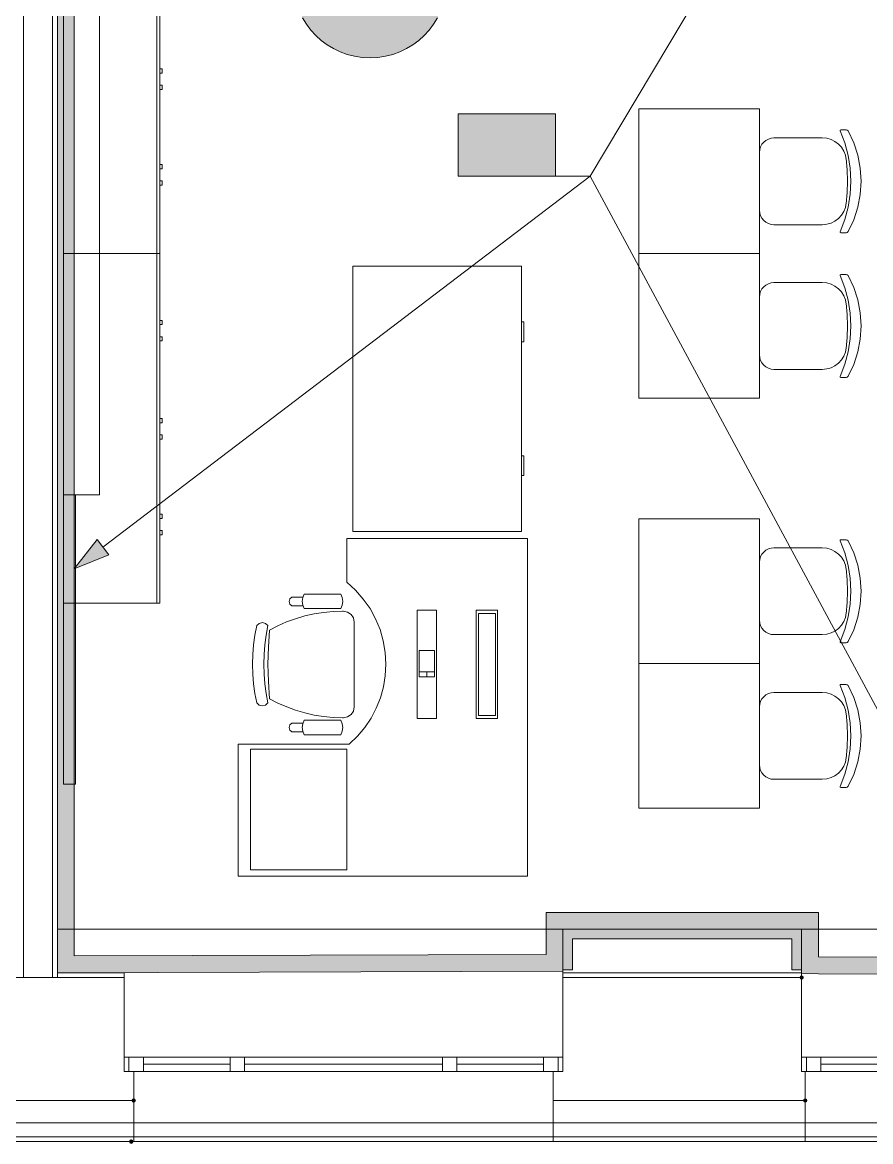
# Model space of a CAD drawing. Header units: millimetres. Extents: x 0 to 1189, y 0 to 841.
# Drawn here: x 633.4 to 668.58, y 305.1 to 351.51 of the extents above; entities that cross this region are included whole.
import ezdxf

# ---------------------------------------------------------------- set-up
doc = ezdxf.new("R2010")
doc.units = ezdxf.units.MM

msp = doc.modelspace()

# ---------------------------------------------------------------- hatches: boundary and pattern name
at = {"true_color": 0xf1d696}
h = msp.add_hatch(color=41, dxfattribs=at)
h.dxf.hatch_style = 2
h.paths.add_polyline_path([(635.552971, 312.806249), (634.85297, 312.804249), (634.85297, 370.398337), (635.552971, 370.398337)])
at = {"true_color": 0xffffff}
h = msp.add_hatch(color=7, dxfattribs=at)
edge = h.paths.add_edge_path()
edge.add_arc((647.81949, 353.21881), 3.176505, 0, 360)
h = msp.add_hatch(color=7, dxfattribs=at)
h.dxf.hatch_style = 2
h.paths.add_polyline_path([(651.475995, 347.720302), (655.517001, 347.720302), (655.517001, 345.132298), (651.475995, 345.132298)])
h = msp.add_hatch(color=7, dxfattribs=at)
h.dxf.hatch_style = 2
h.paths.add_polyline_path([(651.475995, 347.720302), (655.517001, 347.720302), (655.517001, 345.132298), (651.475995, 345.132298)])
h = msp.add_hatch(color=7, dxfattribs=at)
h.dxf.hatch_style = 2
h.paths.add_polyline_path([(651.475995, 347.720302), (655.517001, 347.720302), (655.517001, 345.132298), (651.475995, 345.132298)])
at = {"true_color": 0x0077b0}
h = msp.add_hatch(color=144, dxfattribs=at)
h.paths.add_polyline_path([(652.686597, 346.325286), (652.686597, 347.132265), (652.657107, 347.288948), (652.568085, 347.419999), (652.439446, 347.506402), (652.283107, 347.535754), (652.126631, 347.506402), (651.995373, 347.419999), (651.907936, 347.288948), (651.879617, 347.132265), (651.879617, 346.325286), (651.907936, 346.168947), (651.995373, 346.040307), (652.126631, 345.951286), (652.283107, 345.921796), (652.439446, 345.951286), (652.568085, 346.040307), (652.657107, 346.168947)])
h.paths.add_polyline_path([(652.887239, 346.325286), (652.876086, 346.20463), (652.842659, 346.092604), (652.787013, 345.98957), (652.709196, 345.895889), (652.617428, 345.818589), (652.515375, 345.764079), (652.403711, 345.73179), (652.283107, 345.721154), (652.161375, 345.73179), (652.049667, 345.764079), (651.947469, 345.818589), (651.854262, 345.895889), (651.776532, 345.98957), (651.721074, 346.092604), (651.687838, 346.20463), (651.67677, 346.325286), (651.67677, 347.132265), (651.687838, 347.253997), (651.721074, 347.365704), (651.776532, 347.467903), (651.854262, 347.56111), (651.947469, 347.638926), (652.049667, 347.694573), (652.161375, 347.727999), (652.283107, 347.739153), (652.403763, 347.728042), (652.515789, 347.694918), (652.618823, 347.640089), (652.712504, 347.563866), (652.788408, 347.470229), (652.843073, 347.367082), (652.876137, 347.254428), (652.887239, 347.132265)])
h = msp.add_hatch(color=144, dxfattribs=at)
h.paths.add_polyline_path([(652.686597, 346.325286), (652.686597, 347.132265), (652.657107, 347.288948), (652.568085, 347.419999), (652.439446, 347.506402), (652.283107, 347.535754), (652.126631, 347.506402), (651.995373, 347.419999), (651.907936, 347.288948), (651.879617, 347.132265), (651.879617, 346.325286), (651.907936, 346.168947), (651.995373, 346.040307), (652.126631, 345.951286), (652.283107, 345.921796), (652.439446, 345.951286), (652.568085, 346.040307), (652.657107, 346.168947)])
h.paths.add_polyline_path([(652.887239, 346.325286), (652.876086, 346.20463), (652.842659, 346.092604), (652.787013, 345.98957), (652.709196, 345.895889), (652.617428, 345.818589), (652.515375, 345.764079), (652.403711, 345.73179), (652.283107, 345.721154), (652.161375, 345.73179), (652.049667, 345.764079), (651.947469, 345.818589), (651.854262, 345.895889), (651.776532, 345.98957), (651.721074, 346.092604), (651.687838, 346.20463), (651.67677, 346.325286), (651.67677, 347.132265), (651.687838, 347.253997), (651.721074, 347.365704), (651.776532, 347.467903), (651.854262, 347.56111), (651.947469, 347.638926), (652.049667, 347.694573), (652.161375, 347.727999), (652.283107, 347.739153), (652.403763, 347.728042), (652.515789, 347.694918), (652.618823, 347.640089), (652.712504, 347.563866), (652.788408, 347.470229), (652.843073, 347.367082), (652.876137, 347.254428), (652.887239, 347.132265)])
h = msp.add_hatch(color=144, dxfattribs=at)
h.paths.add_polyline_path([(652.686597, 346.325286), (652.686597, 347.132265), (652.657107, 347.288948), (652.568085, 347.419999), (652.439446, 347.506402), (652.283107, 347.535754), (652.126631, 347.506402), (651.995373, 347.419999), (651.907936, 347.288948), (651.879617, 347.132265), (651.879617, 346.325286), (651.907936, 346.168947), (651.995373, 346.040307), (652.126631, 345.951286), (652.283107, 345.921796), (652.439446, 345.951286), (652.568085, 346.040307), (652.657107, 346.168947)])
h.paths.add_polyline_path([(652.887239, 346.325286), (652.876086, 346.20463), (652.842659, 346.092604), (652.787013, 345.98957), (652.709196, 345.895889), (652.617428, 345.818589), (652.515375, 345.764079), (652.403711, 345.73179), (652.283107, 345.721154), (652.161375, 345.73179), (652.049667, 345.764079), (651.947469, 345.818589), (651.854262, 345.895889), (651.776532, 345.98957), (651.721074, 346.092604), (651.687838, 346.20463), (651.67677, 346.325286), (651.67677, 347.132265), (651.687838, 347.253997), (651.721074, 347.365704), (651.776532, 347.467903), (651.854262, 347.56111), (651.947469, 347.638926), (652.049667, 347.694573), (652.161375, 347.727999), (652.283107, 347.739153), (652.403763, 347.728042), (652.515789, 347.694918), (652.618823, 347.640089), (652.712504, 347.563866), (652.788408, 347.470229), (652.843073, 347.367082), (652.876137, 347.254428), (652.887239, 347.132265)])
h = msp.add_hatch(color=144, dxfattribs=at)
h.dxf.hatch_style = 2
h.paths.add_polyline_path([(655.109716, 347.394643), (654.878206, 347.163133), (654.80765, 347.132265), (654.731514, 347.157552), (654.706227, 347.233688), (654.734339, 347.304244), (655.12956, 347.699465), (655.17035, 347.728817), (655.21114, 347.739153), (655.287277, 347.71359), (655.312564, 347.637178), (655.312564, 345.819821), (655.287277, 345.745063), (655.21114, 345.721154), (655.135003, 345.745063), (655.109716, 345.819821)])
h = msp.add_hatch(color=144, dxfattribs=at)
h.dxf.hatch_style = 2
h.paths.add_polyline_path([(655.109716, 347.394643), (654.878206, 347.163133), (654.80765, 347.132265), (654.731514, 347.157552), (654.706227, 347.233688), (654.734339, 347.304244), (655.12956, 347.699465), (655.17035, 347.728817), (655.21114, 347.739153), (655.287277, 347.71359), (655.312564, 347.637178), (655.312564, 345.819821), (655.287277, 345.745063), (655.21114, 345.721154), (655.135003, 345.745063), (655.109716, 345.819821)])
h = msp.add_hatch(color=144, dxfattribs=at)
h.dxf.hatch_style = 2
h.paths.add_polyline_path([(655.109716, 347.394643), (654.878206, 347.163133), (654.80765, 347.132265), (654.731514, 347.157552), (654.706227, 347.233688), (654.734339, 347.304244), (655.12956, 347.699465), (655.17035, 347.728817), (655.21114, 347.739153), (655.287277, 347.71359), (655.312564, 347.637178), (655.312564, 345.819821), (655.287277, 345.745063), (655.21114, 345.721154), (655.135003, 345.745063), (655.109716, 345.819821)])
h = msp.add_hatch(color=144, dxfattribs=at)
h.dxf.hatch_style = 2
h.paths.add_polyline_path([(654.200137, 346.223311), (653.393158, 346.223311), (653.317021, 346.248873), (653.291734, 346.325286), (653.317021, 346.401422), (653.393158, 346.426709), (654.200137, 346.426709), (654.276274, 346.401422), (654.301561, 346.325286), (654.276274, 346.248873)])
h = msp.add_hatch(color=144, dxfattribs=at)
h.dxf.hatch_style = 2
h.paths.add_polyline_path([(654.200137, 346.223311), (653.393158, 346.223311), (653.317021, 346.248873), (653.291734, 346.325286), (653.317021, 346.401422), (653.393158, 346.426709), (654.200137, 346.426709), (654.276274, 346.401422), (654.301561, 346.325286), (654.276274, 346.248873)])
h = msp.add_hatch(color=144, dxfattribs=at)
h.dxf.hatch_style = 2
h.paths.add_polyline_path([(654.200137, 346.223311), (653.393158, 346.223311), (653.317021, 346.248873), (653.291734, 346.325286), (653.317021, 346.401422), (653.393158, 346.426709), (654.200137, 346.426709), (654.276274, 346.401422), (654.301561, 346.325286), (654.276274, 346.248873)])
at = {"true_color": 0x999999}
h = msp.add_hatch(color=253, dxfattribs=at)
h.dxf.hatch_style = 2
h.paths.add_polyline_path([(635.10297, 331.924278), (635.602971, 331.924278), (635.602971, 319.924259), (635.10297, 319.924259)])
at = {"true_color": 0x0077b0}
h = msp.add_hatch(color=144, dxfattribs=at)
h.dxf.hatch_style = 2
h.paths.add_polyline_path([(635.552971, 328.852273), (636.498972, 330.075275), (636.982973, 329.438274)])
at = {"true_color": 0xf1d696}
h = msp.add_hatch(color=41, dxfattribs=at)
h.dxf.hatch_style = 2
h.paths.add_polyline_path([(655.119001, 314.604251), (655.819002, 314.604251), (655.819002, 313.90425)])
h = msp.add_hatch(color=41, dxfattribs=at)
h.dxf.hatch_style = 2
h.paths.add_polyline_path([(655.119001, 313.90425), (655.119001, 314.604251), (655.819002, 313.90425)])
h = msp.add_hatch(color=41, dxfattribs=at)
h.dxf.hatch_style = 2
h.paths.add_polyline_path([(665.719017, 314.604251), (665.719017, 313.90425), (655.819002, 313.90425), (655.819002, 314.604251)])
h = msp.add_hatch(color=41, dxfattribs=at)
h.dxf.hatch_style = 2
h.paths.add_polyline_path([(665.719017, 313.90425), (666.419018, 314.604251), (666.419018, 313.90425)])
h = msp.add_hatch(color=41, dxfattribs=at)
h.dxf.hatch_style = 2
h.paths.add_polyline_path([(665.719017, 314.604251), (666.419018, 314.604251), (665.719017, 313.90425)])
h = msp.add_hatch(color=41, dxfattribs=at)
h.dxf.hatch_style = 2
h.paths.add_polyline_path([(655.119001, 313.90425), (655.819002, 313.90425), (655.819002, 312.864249), (655.119001, 312.862249)])
h = msp.add_hatch(color=7)
h.dxf.hatch_style = 2
h.paths.add_polyline_path([(656.219003, 312.224248), (655.819002, 312.224248), (655.819002, 313.90425), (656.219003, 313.90425)])
h = msp.add_hatch(color=7)
h.dxf.hatch_style = 2
h.paths.add_polyline_path([(665.719017, 313.90425), (665.719017, 313.50425), (656.219003, 313.50425), (656.219003, 313.90425)])
h = msp.add_hatch(color=41, dxfattribs=at)
h.dxf.hatch_style = 2
h.paths.add_polyline_path([(665.719017, 313.90425), (666.419018, 313.90425), (666.419018, 312.763249), (665.719017, 312.764249)])
h = msp.add_hatch(color=7)
h.dxf.hatch_style = 2
h.paths.add_polyline_path([(665.319016, 312.224248), (665.319016, 313.50425), (665.719017, 313.50425), (665.719017, 312.224248)])
h = msp.add_hatch(color=41, dxfattribs=at)
h.dxf.hatch_style = 2
h.paths.add_polyline_path([(655.119001, 312.862249), (655.119001, 312.162248), (635.552971, 312.106248), (635.552971, 312.806249)])
h = msp.add_hatch(color=41, dxfattribs=at)
h.dxf.hatch_style = 2
h.paths.add_polyline_path([(655.119001, 312.862249), (655.819002, 312.864249), (655.819002, 312.164248)])
h = msp.add_hatch(color=41, dxfattribs=at)
h.dxf.hatch_style = 2
h.paths.add_polyline_path([(655.119001, 312.162248), (655.119001, 312.862249), (655.817002, 312.166248)])
h = msp.add_hatch(color=41, dxfattribs=at)
h.dxf.hatch_style = 2
h.paths.add_polyline_path([(634.85297, 312.104248), (634.85297, 312.804249), (635.552971, 312.806249)])
h = msp.add_hatch(color=41, dxfattribs=at)
h.dxf.hatch_style = 2
h.paths.add_polyline_path([(635.552971, 312.806249), (635.552971, 312.106248), (634.85297, 312.104248)])
h = msp.add_hatch(color=41, dxfattribs=at)
h.dxf.hatch_style = 2
h.paths.add_polyline_path([(665.719017, 312.065247), (665.719017, 312.764249), (666.419018, 312.763249)])
h = msp.add_hatch(color=41, dxfattribs=at)
h.dxf.hatch_style = 2
h.paths.add_polyline_path([(666.419018, 312.763249), (666.419018, 312.063247), (665.719017, 312.064247)])
h = msp.add_hatch(color=41, dxfattribs=at)
h.dxf.hatch_style = 2
h.paths.add_polyline_path([(711.419087, 312.705248), (711.419087, 312.005247), (666.419018, 312.063247), (666.419018, 312.763249)])
h = msp.add_hatch(color=7)
h.dxf.hatch_style = 2
h.paths.add_polyline_path([(665.719017, 311.994247), (665.655454, 311.96781), (665.629017, 311.904247), (665.655454, 311.840685), (665.719017, 311.814247), (665.78258, 311.840685), (665.809017, 311.904247), (665.78258, 311.96781)])
h = msp.add_hatch(color=7)
h.dxf.hatch_style = 2
h.paths.add_polyline_path([(638.018975, 306.89424), (637.955412, 306.867802), (637.928975, 306.804239), (637.955412, 306.740677), (638.018975, 306.714239), (638.082537, 306.740677), (638.108975, 306.804239), (638.082537, 306.867802)])
h = msp.add_hatch(color=7)
h.dxf.hatch_style = 2
h.paths.add_polyline_path([(665.869017, 306.89424), (665.805455, 306.867802), (665.779017, 306.804239), (665.805455, 306.740677), (665.869017, 306.714239), (665.93258, 306.740677), (665.959017, 306.804239), (665.93258, 306.867802)])
h = msp.add_hatch(color=7)
h.dxf.hatch_style = 2
h.paths.add_polyline_path([(637.826974, 305.094237), (637.853412, 305.030674), (637.916975, 305.004237), (637.980537, 305.030674), (638.006975, 305.094237), (638.006975, 305.104237), (637.980537, 305.167799), (637.916975, 305.194237), (637.853412, 305.167799), (637.826974, 305.104237)])

# ---------------------------------------------------------------- linework, layer by layer
at = {"color": 7, "lineweight": 0}
for points in [[(633.452968, 371.398338), (633.452968, 311.904247)], [(634.65297, 311.904247), (634.65297, 371.398338)], [(634.85297, 371.098338), (634.85297, 311.904247)], [(634.85297, 370.398337), (634.85297, 312.804249)], [(635.552971, 312.806249), (635.552971, 370.398337)], [(650.612657, 351.704463), (650.453568, 351.442601), (650.270731, 351.1981), (650.065743, 350.972557), (649.8402, 350.767569), (649.595699, 350.584732), (649.333837, 350.425643), (649.05621, 350.2919), (648.764415, 350.185097), (648.460049, 350.106833), (648.144708, 350.058703), (647.81999, 350.042305), (647.495095, 350.058703), (647.1796, 350.106833), (646.8751, 350.185097), (646.583191, 350.2919), (646.305467, 350.425643), (646.043524, 350.584732), (645.798957, 350.767569), (645.573361, 350.972557), (645.368332, 351.1981), (645.185464, 351.442601), (645.026353, 351.704463)], [(655.119001, 314.604251), (655.819002, 314.604251)], [(655.119001, 314.604251), (655.119001, 312.862249)], [(666.419018, 314.604251), (655.819002, 314.604251)], [(666.419018, 314.604251), (666.419018, 313.90425)], [(655.819002, 313.90425), (634.85297, 313.90425)], [(665.719017, 313.90425), (655.819002, 313.90425)], [(655.819002, 313.90425), (655.819002, 312.224248)], [(655.819002, 312.864249), (655.819002, 313.90425)], [(655.819002, 313.90425), (665.719017, 313.90425)], [(712.109088, 313.90425), (665.719017, 313.90425)], [(665.719017, 312.224248), (665.719017, 313.90425)], [(665.719017, 313.90425), (665.719017, 312.064247)], [(666.419018, 312.763249), (666.419018, 313.90425)], [(656.219003, 313.50425), (665.319016, 313.50425)], [(656.219003, 312.224248), (656.219003, 313.50425)], [(665.319016, 313.50425), (665.319016, 312.224248)], [(655.119001, 312.862249), (635.552971, 312.806249)], [(655.819002, 312.164248), (655.819002, 312.864249)], [(634.85297, 312.104248), (634.85297, 312.804249)], [(711.419087, 312.705248), (666.419018, 312.763249)], [(634.85297, 312.104248), (655.819002, 312.164248)], [(637.618974, 312.104248), (634.85297, 312.104248)], [(637.618974, 312.104248), (637.618974, 311.904247)], [(655.819002, 312.104248), (655.819002, 312.224248)], [(655.819002, 312.224248), (656.219003, 312.224248)], [(665.719017, 312.104248), (655.819002, 312.104248)], [(655.819002, 312.104248), (655.819002, 311.904247)], [(665.319016, 312.224248), (665.719017, 312.224248)], [(665.719017, 312.224248), (665.719017, 311.904247)], [(665.719017, 311.904247), (665.719017, 312.104248)], [(665.719017, 312.064247), (666.419018, 312.063247)], [(666.419018, 312.063247), (712.119088, 312.004247)], [(637.618974, 311.904247), (627.518959, 311.904247)], [(637.618974, 308.604242), (637.618974, 311.904247)], [(655.819002, 311.904247), (655.819002, 308.604242)], [(665.719017, 311.904247), (655.819002, 311.904247)], [(665.719017, 308.604242), (665.719017, 311.904247)], [(638.418975, 308.604242), (637.618974, 308.604242)], [(637.618974, 308.604242), (637.618974, 308.004241)], [(638.418975, 308.604242), (637.618974, 308.604242)], [(637.618974, 308.604242), (637.618974, 308.004241)], [(637.818974, 308.604242), (637.818974, 308.004241)], [(638.418975, 308.004241), (638.418975, 308.604242)], [(638.418975, 308.604242), (642.018981, 308.604242)], [(642.018981, 308.304242), (638.418975, 308.304242)], [(642.018981, 308.004241), (642.018981, 308.604242)], [(642.018981, 308.604242), (642.618982, 308.604242)], [(642.618982, 308.604242), (642.018981, 308.604242)], [(642.618982, 308.604242), (642.618982, 308.004241)], [(642.618982, 308.604242), (650.818994, 308.604242)], [(650.818994, 308.304242), (642.618982, 308.304242)], [(650.818994, 308.004241), (650.818994, 308.604242)], [(650.818994, 308.604242), (651.418995, 308.604242)], [(651.418995, 308.604242), (650.818994, 308.604242)], [(651.418995, 308.604242), (651.418995, 308.004241)], [(651.418995, 308.604242), (655.019001, 308.604242)], [(655.019001, 308.304242), (651.418995, 308.304242)], [(655.019001, 308.004241), (655.019001, 308.604242)], [(655.019001, 308.604242), (655.819002, 308.604242)], [(655.819002, 308.604242), (655.019001, 308.604242)], [(655.619002, 308.604242), (655.619002, 308.004241)], [(655.819002, 308.604242), (655.819002, 308.004241)], [(655.819002, 308.004241), (655.819002, 308.604242)], [(666.519018, 308.604242), (665.719017, 308.604242)], [(665.719017, 308.604242), (665.719017, 308.004241)], [(666.519018, 308.604242), (665.719017, 308.604242)], [(665.719017, 308.604242), (665.719017, 308.004241)], [(665.919017, 308.604242), (665.919017, 308.004241)], [(666.519018, 308.004241), (666.519018, 308.604242)], [(666.519018, 308.604242), (670.119024, 308.604242)], [(670.119024, 308.304242), (666.519018, 308.304242)], [(637.618974, 308.004241), (638.418975, 308.004241)], [(637.618974, 308.004241), (638.418975, 308.004241)], [(638.018975, 306.804239), (638.018975, 308.004241)], [(642.018981, 308.004241), (638.418975, 308.004241)], [(642.618982, 308.004241), (642.018981, 308.004241)], [(642.018981, 308.004241), (642.618982, 308.004241)], [(650.818994, 308.004241), (642.618982, 308.004241)], [(651.418995, 308.004241), (650.818994, 308.004241)], [(650.818994, 308.004241), (651.418995, 308.004241)], [(655.019001, 308.004241), (651.418995, 308.004241)], [(655.819002, 308.004241), (655.019001, 308.004241)], [(655.019001, 308.004241), (655.819002, 308.004241)], [(655.419001, 308.004241), (655.419001, 306.804239)], [(665.719017, 308.004241), (666.519018, 308.004241)], [(665.719017, 308.004241), (666.519018, 308.004241)], [(665.869017, 306.804239), (665.869017, 308.004241)], [(670.119024, 308.004241), (666.519018, 308.004241)], [(638.018975, 306.804239), (627.168958, 306.804239)], [(638.018975, 305.304237), (638.018975, 306.804239)], [(655.419001, 306.804239), (655.419001, 305.104237)], [(665.869017, 306.804239), (655.419001, 306.804239)], [(665.869017, 305.304237), (665.869017, 306.804239)], [(202.529309, 305.871238), (730.632116, 305.871238)], [(638.018975, 305.304237), (627.168958, 305.304237)], [(627.168958, 305.104237), (638.018975, 305.104237)], [(637.916975, 305.104237), (634.580969, 305.104237)], [(638.008975, 305.104237), (655.419001, 305.104237)], [(655.419001, 305.104237), (638.008975, 305.104237)], [(655.419001, 305.304237), (638.018975, 305.304237)], [(638.018975, 305.104237), (638.018975, 305.304237)], [(665.869017, 305.304237), (655.419001, 305.304237)], [(655.419001, 305.104237), (665.869017, 305.104237)], [(665.859017, 305.104237), (683.769045, 305.104237)], [(683.769045, 305.104237), (665.859017, 305.104237)], [(683.769045, 305.304237), (665.869017, 305.304237)], [(665.869017, 305.104237), (665.869017, 305.304237)]]:
    msp.add_lwpolyline(points, dxfattribs=at)
at = {"color": 144, "lineweight": 0, "true_color": 0x0077b0}
for points in [[(671.277026, 369.116335), (656.956004, 345.132298)], [(651.475995, 347.720302), (655.517001, 347.720302)], [(651.475995, 345.132298), (651.475995, 347.720302)], [(651.475995, 347.720302), (655.517001, 347.720302)], [(651.475995, 345.132298), (651.475995, 347.720302)], [(651.475995, 347.720302), (655.517001, 347.720302)], [(651.475995, 345.132298), (651.475995, 347.720302)], [(655.517001, 347.720302), (655.517001, 345.132298)], [(655.517001, 347.720302), (655.517001, 345.132298)], [(655.517001, 347.720302), (655.517001, 345.132298)], [(636.740973, 329.756274), (656.956004, 345.132298)], [(655.517001, 345.132298), (651.475995, 345.132298)], [(655.517001, 345.132298), (651.475995, 345.132298)], [(655.517001, 345.132298), (651.475995, 345.132298)], [(656.956004, 345.132298), (655.517001, 345.132298)], [(656.956004, 345.132298), (655.517001, 345.132298)], [(656.956004, 345.132298), (655.517001, 345.132298)], [(673.696029, 314.067251), (656.956004, 345.132298)], [(635.552971, 328.852273), (636.498972, 330.075275)], [(636.498972, 330.075275), (636.982973, 329.438274)], [(635.552971, 328.852273), (636.982973, 329.438274)]]:
    msp.add_lwpolyline(points, dxfattribs=at)
at = {"color": 253, "lineweight": 0, "true_color": 0x999999}
for points in [[(635.10297, 356.424315), (635.10297, 341.924293)], [(638.981976, 341.924293), (638.981976, 356.424315)], [(639.102976, 341.924293), (639.102976, 356.424315)], [(635.10297, 331.924278), (635.10297, 351.924308)], [(636.602973, 351.924308), (636.602973, 331.924278)], [(639.102976, 349.583305), (639.102976, 349.409305)], [(639.204977, 349.583305), (639.102976, 349.583305)], [(639.204977, 349.409305), (639.204977, 349.583305)], [(639.102976, 349.409305), (639.204977, 349.409305)], [(639.102976, 348.906304), (639.102976, 348.732303)], [(639.204977, 348.906304), (639.102976, 348.906304)], [(639.102976, 348.732303), (639.204977, 348.732303)], [(639.204977, 348.732303), (639.204977, 348.906304)], [(658.973007, 341.924293), (658.973007, 347.924302)], [(658.973007, 347.924302), (663.973014, 347.924302)], [(663.973014, 347.924302), (663.973014, 341.924293)], [(663.973014, 346.124299), (663.985178, 346.245401), (664.020077, 346.358112), (664.075319, 346.460042), (664.148515, 346.5488), (664.237273, 346.621996), (664.339202, 346.677238), (664.451914, 346.712136), (664.573015, 346.7243)], [(663.973014, 346.124299), (663.985178, 346.245401), (664.020077, 346.358112), (664.075319, 346.460042), (664.148515, 346.5488), (664.237273, 346.621996), (664.339202, 346.677238), (664.451914, 346.712136), (664.573015, 346.7243)], [(664.573015, 346.7243), (666.576018, 346.7243)], [(664.573015, 346.7243), (666.576018, 346.7243)], [(666.576018, 346.7243), (666.763927, 346.706587), (666.940597, 346.655535), (667.102572, 346.574271), (667.246394, 346.465925), (667.368607, 346.333626), (667.465754, 346.180503), (667.534377, 346.009684), (667.57102, 345.824299)], [(666.576018, 346.7243), (666.763927, 346.706587), (666.940597, 346.655535), (667.102572, 346.574271), (667.246394, 346.465925), (667.368607, 346.333626), (667.465754, 346.180503), (667.534377, 346.009684), (667.57102, 345.824299)], [(667.31902, 347.016301), (667.31602, 347.029301), (667.324645, 347.050676), (667.34602, 347.059301)], [(667.31902, 347.016301), (667.31602, 347.029301), (667.324645, 347.050676), (667.34602, 347.059301)], [(667.31902, 347.016301), (667.509535, 346.512659), (667.646895, 345.993174), (667.730067, 345.462252), (667.75802, 344.924298), (667.730067, 344.386484), (667.646895, 343.855796), (667.509535, 343.336358), (667.31902, 342.832294)], [(667.31902, 347.016301), (667.509535, 346.512659), (667.646895, 345.993174), (667.730067, 345.462252), (667.75802, 344.924298), (667.730067, 344.386484), (667.646895, 343.855796), (667.509535, 343.336358), (667.31902, 342.832294)], [(667.56302, 347.059301), (667.34602, 347.059301)], [(667.56302, 347.059301), (667.34602, 347.059301)], [(667.56302, 347.059301), (667.61102, 347.046676), (667.64702, 347.012301)], [(667.56302, 347.059301), (667.61102, 347.046676), (667.64702, 347.012301)], [(667.64702, 347.012301), (667.881317, 346.519269), (668.050646, 346.002799), (668.153411, 345.46908), (668.188021, 344.924298), (668.153411, 344.379937), (668.050646, 343.846171), (667.881317, 343.329467), (667.64702, 342.836294)], [(667.64702, 347.012301), (667.881317, 346.519269), (668.050646, 346.002799), (668.153411, 345.46908), (668.188021, 344.924298), (668.153411, 344.379937), (668.050646, 343.846171), (667.881317, 343.329467), (667.64702, 342.836294)], [(663.973014, 343.723296), (663.973014, 346.124299)], [(663.973014, 343.723296), (663.973014, 346.124299)], [(667.56602, 345.865299), (667.607395, 345.395923), (667.62102, 344.924298), (667.607395, 344.453047), (667.56602, 343.983296)], [(667.56602, 345.865299), (667.607395, 345.395923), (667.62102, 344.924298), (667.607395, 344.453047), (667.56602, 343.983296)], [(639.102976, 345.614299), (639.102976, 345.440298)], [(639.204977, 345.614299), (639.102976, 345.614299)], [(639.102976, 345.440298), (639.204977, 345.440298)], [(639.204977, 345.440298), (639.204977, 345.614299)], [(639.102976, 344.937298), (639.102976, 344.763297)], [(639.204977, 344.937298), (639.102976, 344.937298)], [(639.204977, 344.763297), (639.204977, 344.937298)], [(639.102976, 344.763297), (639.204977, 344.763297)], [(667.57102, 344.024296), (667.534377, 343.838911), (667.465754, 343.668093), (667.368607, 343.514969), (667.246394, 343.38267), (667.102572, 343.274324), (666.940597, 343.193061), (666.763927, 343.142008), (666.576018, 343.124295)], [(667.57102, 344.024296), (667.534377, 343.838911), (667.465754, 343.668093), (667.368607, 343.514969), (667.246394, 343.38267), (667.102572, 343.274324), (666.940597, 343.193061), (666.763927, 343.142008), (666.576018, 343.124295)], [(664.573015, 343.124295), (664.451914, 343.1365), (664.339202, 343.171498), (664.237273, 343.226863), (664.148515, 343.30017), (664.075319, 343.388993), (664.020077, 343.490905), (663.985178, 343.603481), (663.973014, 343.724296)], [(664.573015, 343.124295), (664.451914, 343.1365), (664.339202, 343.171498), (664.237273, 343.226863), (664.148515, 343.30017), (664.075319, 343.388993), (664.020077, 343.490905), (663.985178, 343.603481), (663.973014, 343.724296)], [(664.573015, 343.124295), (666.576018, 343.124295)], [(664.573015, 343.124295), (666.576018, 343.124295)], [(667.34602, 342.789294), (667.324645, 342.798294), (667.31602, 342.819294), (667.31902, 342.832294)], [(667.34602, 342.789294), (667.324645, 342.798294), (667.31602, 342.819294), (667.31902, 342.832294)], [(667.56302, 342.789294), (667.34602, 342.789294)], [(667.56302, 342.789294), (667.34602, 342.789294)], [(667.64702, 342.836294), (667.61102, 342.801919), (667.56302, 342.789294)], [(667.64702, 342.836294), (667.61102, 342.801919), (667.56302, 342.789294)], [(639.102976, 341.924293), (635.10297, 341.924293)], [(635.10297, 341.924293), (635.10297, 327.424271)], [(635.10297, 341.924293), (639.102976, 341.924293)], [(638.981976, 327.424271), (638.981976, 341.924293)], [(639.102976, 327.424271), (639.102976, 341.924293)], [(658.973007, 335.924284), (658.973007, 341.924293)], [(658.973007, 341.924293), (663.973014, 341.924293)], [(663.973014, 341.924293), (658.973007, 341.924293)], [(663.973014, 341.924293), (663.973014, 335.924284)], [(654.102999, 341.404292), (647.102989, 341.404292)], [(647.102989, 341.404292), (647.102989, 330.404275)], [(654.102999, 330.404275), (654.102999, 341.404292)], [(663.973014, 340.12429), (663.985178, 340.245392), (664.020077, 340.358103), (664.075319, 340.460033), (664.148515, 340.548791), (664.237273, 340.621986), (664.339202, 340.677229), (664.451914, 340.712127), (664.573015, 340.724291)], [(663.973014, 340.12429), (663.985178, 340.245392), (664.020077, 340.358103), (664.075319, 340.460033), (664.148515, 340.548791), (664.237273, 340.621986), (664.339202, 340.677229), (664.451914, 340.712127), (664.573015, 340.724291)], [(664.573015, 340.724291), (666.576018, 340.724291)], [(664.573015, 340.724291), (666.576018, 340.724291)], [(666.576018, 340.724291), (666.763927, 340.706578), (666.940597, 340.655526), (667.102572, 340.574262), (667.246394, 340.465916), (667.368607, 340.333617), (667.465754, 340.180494), (667.534377, 340.009675), (667.57102, 339.82429)], [(666.576018, 340.724291), (666.763927, 340.706578), (666.940597, 340.655526), (667.102572, 340.574262), (667.246394, 340.465916), (667.368607, 340.333617), (667.465754, 340.180494), (667.534377, 340.009675), (667.57102, 339.82429)], [(667.31902, 341.016292), (667.31602, 341.029292), (667.324645, 341.050667), (667.34602, 341.059292)], [(667.31902, 341.016292), (667.31602, 341.029292), (667.324645, 341.050667), (667.34602, 341.059292)], [(667.31902, 341.016292), (667.509535, 340.51265), (667.646895, 339.993165), (667.730067, 339.462242), (667.75802, 338.924288), (667.730067, 338.386475), (667.646895, 337.855787), (667.509535, 337.336349), (667.31902, 336.832285)], [(667.31902, 341.016292), (667.509535, 340.51265), (667.646895, 339.993165), (667.730067, 339.462242), (667.75802, 338.924288), (667.730067, 338.386475), (667.646895, 337.855787), (667.509535, 337.336349), (667.31902, 336.832285)], [(667.56302, 341.059292), (667.34602, 341.059292)], [(667.56302, 341.059292), (667.34602, 341.059292)], [(667.56302, 341.059292), (667.61102, 341.046667), (667.64702, 341.012292)], [(667.56302, 341.059292), (667.61102, 341.046667), (667.64702, 341.012292)], [(667.64702, 341.012292), (667.881317, 340.51926), (668.050646, 340.00279), (668.153411, 339.469071), (668.188021, 338.924288), (668.153411, 338.379928), (668.050646, 337.846162), (667.881317, 337.329458), (667.64702, 336.836285)], [(667.64702, 341.012292), (667.881317, 340.51926), (668.050646, 340.00279), (668.153411, 339.469071), (668.188021, 338.924288), (668.153411, 338.379928), (668.050646, 337.846162), (667.881317, 337.329458), (667.64702, 336.836285)], [(663.973014, 337.723287), (663.973014, 340.12429)], [(663.973014, 337.723287), (663.973014, 340.12429)], [(667.56602, 339.86529), (667.607395, 339.395914), (667.62102, 338.924288), (667.607395, 338.453038), (667.56602, 337.983287)], [(667.56602, 339.86529), (667.607395, 339.395914), (667.62102, 338.924288), (667.607395, 338.453038), (667.56602, 337.983287)], [(639.102976, 339.153289), (639.102976, 338.979289)], [(639.204977, 339.153289), (639.102976, 339.153289)], [(639.102976, 338.979289), (639.204977, 338.979289)], [(639.204977, 338.979289), (639.204977, 339.153289)], [(654.191999, 339.089289), (654.102999, 339.089289)], [(654.191999, 338.271287), (654.191999, 339.089289)], [(639.102976, 338.476288), (639.102976, 338.302288)], [(639.204977, 338.476288), (639.102976, 338.476288)], [(639.204977, 338.302288), (639.204977, 338.476288)], [(639.102976, 338.302288), (639.204977, 338.302288)], [(654.102999, 338.271287), (654.191999, 338.271287)], [(667.57102, 338.024287), (667.534377, 337.838902), (667.465754, 337.668083), (667.368607, 337.51496), (667.246394, 337.382661), (667.102572, 337.274315), (666.940597, 337.193051), (666.763927, 337.141999), (666.576018, 337.124286)], [(667.57102, 338.024287), (667.534377, 337.838902), (667.465754, 337.668083), (667.368607, 337.51496), (667.246394, 337.382661), (667.102572, 337.274315), (666.940597, 337.193051), (666.763927, 337.141999), (666.576018, 337.124286)], [(664.573015, 337.124286), (664.451914, 337.136491), (664.339202, 337.171489), (664.237273, 337.226854), (664.148515, 337.300161), (664.075319, 337.388983), (664.020077, 337.490896), (663.985178, 337.603472), (663.973014, 337.724287)], [(664.573015, 337.124286), (664.451914, 337.136491), (664.339202, 337.171489), (664.237273, 337.226854), (664.148515, 337.300161), (664.075319, 337.388983), (664.020077, 337.490896), (663.985178, 337.603472), (663.973014, 337.724287)], [(664.573015, 337.124286), (666.576018, 337.124286)], [(664.573015, 337.124286), (666.576018, 337.124286)], [(667.34602, 336.789285), (667.324645, 336.798285), (667.31602, 336.819285), (667.31902, 336.832285)], [(667.34602, 336.789285), (667.324645, 336.798285), (667.31602, 336.819285), (667.31902, 336.832285)], [(667.56302, 336.789285), (667.34602, 336.789285)], [(667.56302, 336.789285), (667.34602, 336.789285)], [(667.64702, 336.836285), (667.61102, 336.80191), (667.56302, 336.789285)], [(667.64702, 336.836285), (667.61102, 336.80191), (667.56302, 336.789285)], [(663.973014, 335.924284), (658.973007, 335.924284)], [(639.102976, 335.083283), (639.102976, 334.909282)], [(639.204977, 335.083283), (639.102976, 335.083283)], [(639.102976, 334.909282), (639.204977, 334.909282)], [(639.204977, 334.909282), (639.204977, 335.083283)], [(639.102976, 334.406282), (639.102976, 334.232281)], [(639.204977, 334.406282), (639.102976, 334.406282)], [(639.102976, 334.232281), (639.204977, 334.232281)], [(639.204977, 334.232281), (639.204977, 334.406282)], [(654.102999, 333.53628), (654.191999, 333.53628)], [(654.191999, 333.53628), (654.191999, 332.718279)], [(654.191999, 332.718279), (654.102999, 332.718279)], [(636.602973, 331.924278), (635.10297, 331.924278)], [(635.10297, 331.924278), (635.602971, 331.924278)], [(635.10297, 319.924259), (635.10297, 331.924278)], [(635.602971, 331.924278), (635.602971, 319.924259)], [(639.102976, 331.114277), (639.102976, 330.940276)], [(639.204977, 331.114277), (639.102976, 331.114277)], [(639.102976, 330.940276), (639.204977, 330.940276)], [(639.204977, 330.940276), (639.204977, 331.114277)], [(658.973007, 324.924267), (658.973007, 330.924276)], [(658.973007, 330.924276), (663.973014, 330.924276)], [(663.973014, 330.924276), (663.973014, 324.924267)], [(639.102976, 330.437276), (639.102976, 330.263275)], [(639.204977, 330.437276), (639.102976, 330.437276)], [(639.102976, 330.263275), (639.204977, 330.263275)], [(639.204977, 330.263275), (639.204977, 330.437276)], [(654.353, 330.104275), (646.852988, 330.104275)], [(654.353, 330.104275), (646.852988, 330.104275)], [(646.852988, 330.104275), (646.852988, 328.295272)], [(647.102989, 330.404275), (654.102999, 330.404275)], [(654.353, 330.104275), (654.353, 316.104254)], [(654.353, 316.104254), (654.353, 330.104275)], [(667.31902, 330.016275), (667.31602, 330.029275), (667.324645, 330.05065), (667.34602, 330.059275)], [(667.31902, 330.016275), (667.31602, 330.029275), (667.324645, 330.05065), (667.34602, 330.059275)], [(667.31902, 330.016275), (667.509535, 329.512633), (667.646895, 328.993148), (667.730067, 328.462226), (667.75802, 327.924272), (667.730067, 327.386458), (667.646895, 326.85577), (667.509535, 326.336332), (667.31902, 325.832268)], [(667.31902, 330.016275), (667.509535, 329.512633), (667.646895, 328.993148), (667.730067, 328.462226), (667.75802, 327.924272), (667.730067, 327.386458), (667.646895, 326.85577), (667.509535, 326.336332), (667.31902, 325.832268)], [(667.56302, 330.059275), (667.34602, 330.059275)], [(667.56302, 330.059275), (667.34602, 330.059275)], [(667.56302, 330.059275), (667.61102, 330.04665), (667.64702, 330.012275)], [(667.56302, 330.059275), (667.61102, 330.04665), (667.64702, 330.012275)], [(667.64702, 330.012275), (667.881317, 329.519243), (668.050646, 329.002773), (668.153411, 328.469054), (668.188021, 327.924272), (668.153411, 327.379911), (668.050646, 326.846145), (667.881317, 326.329441), (667.64702, 325.836268)], [(667.64702, 330.012275), (667.881317, 329.519243), (668.050646, 329.002773), (668.153411, 328.469054), (668.188021, 327.924272), (668.153411, 327.379911), (668.050646, 326.846145), (667.881317, 326.329441), (667.64702, 325.836268)], [(663.973014, 329.124274), (663.985178, 329.245375), (664.020077, 329.358086), (664.075319, 329.460016), (664.148515, 329.548774), (664.237273, 329.62197), (664.339202, 329.677212), (664.451914, 329.71211), (664.573015, 329.724274)], [(663.973014, 329.124274), (663.985178, 329.245375), (664.020077, 329.358086), (664.075319, 329.460016), (664.148515, 329.548774), (664.237273, 329.62197), (664.339202, 329.677212), (664.451914, 329.71211), (664.573015, 329.724274)], [(664.573015, 329.724274), (666.576018, 329.724274)], [(664.573015, 329.724274), (666.576018, 329.724274)], [(666.576018, 329.724274), (666.763927, 329.706562), (666.940597, 329.655509), (667.102572, 329.574245), (667.246394, 329.465899), (667.368607, 329.3336), (667.465754, 329.180477), (667.534377, 329.009658), (667.57102, 328.824273)], [(666.576018, 329.724274), (666.763927, 329.706562), (666.940597, 329.655509), (667.102572, 329.574245), (667.246394, 329.465899), (667.368607, 329.3336), (667.465754, 329.180477), (667.534377, 329.009658), (667.57102, 328.824273)], [(663.973014, 326.72327), (663.973014, 329.124274)], [(663.973014, 326.72327), (663.973014, 329.124274)], [(667.56602, 328.865273), (667.607395, 328.395897), (667.62102, 327.924272), (667.607395, 327.453021), (667.56602, 326.98327)], [(667.56602, 328.865273), (667.607395, 328.395897), (667.62102, 327.924272), (667.607395, 327.453021), (667.56602, 326.98327)], [(646.852988, 328.295272), (647.218004, 327.964973), (647.540739, 327.599318), (647.819224, 327.202421), (648.05149, 326.778395), (648.235568, 326.331353), (648.369491, 325.865409), (648.451288, 325.384676), (648.478991, 324.893267), (648.453305, 324.41988), (648.377381, 323.956172), (648.252918, 323.505824), (648.081615, 323.072514), (647.865171, 322.659924), (647.605286, 322.271732), (647.303659, 321.911618), (646.961988, 321.583262)], [(645.093986, 327.201271), (645.03136, 327.345771), (645.009985, 327.502271), (645.03136, 327.658396), (645.093986, 327.803272)], [(645.093986, 327.803272), (646.605988, 327.803272)], [(646.605988, 327.803272), (646.668113, 327.658396), (646.688988, 327.502271), (646.668113, 327.345771), (646.605988, 327.201271)], [(635.10297, 327.424271), (639.102976, 327.424271)], [(644.580985, 327.315271), (644.494985, 327.390021), (644.462985, 327.499271), (644.49486, 327.608521), (644.579985, 327.683271)], [(644.579985, 327.683271), (645.035985, 327.682271)], [(644.580985, 327.315271), (645.037985, 327.315271)], [(643.645983, 326.309269), (643.999648, 326.491564), (644.363109, 326.650504), (644.735196, 326.785795), (645.114736, 326.897145), (645.500556, 326.98426), (645.891487, 327.046848), (646.286355, 327.084616), (646.683988, 327.09727), (646.696988, 327.09727)], [(645.093986, 327.201271), (646.605988, 327.201271)], [(646.696988, 327.09727), (646.713988, 327.09827), (646.890973, 327.062489), (647.035614, 326.96502), (647.133192, 326.820676), (647.168989, 326.64427)], [(650.575994, 327.13227), (649.780993, 327.13227)], [(649.780993, 327.13227), (649.780993, 322.642264)], [(650.575994, 322.642264), (650.575994, 327.13227)], [(652.215996, 327.13227), (652.215996, 322.642264)], [(653.102998, 327.13227), (652.215996, 327.13227)], [(652.321997, 326.99527), (652.321997, 322.771264)], [(653.020998, 326.99527), (652.321997, 326.99527)], [(653.020998, 322.771264), (653.020998, 326.99527)], [(653.102998, 322.642264), (653.102998, 327.13227)], [(667.57102, 327.02427), (667.534377, 326.838885), (667.465754, 326.668067), (667.368607, 326.514943), (667.246394, 326.382644), (667.102572, 326.274298), (666.940597, 326.193035), (666.763927, 326.141982), (666.576018, 326.124269)], [(667.57102, 327.02427), (667.534377, 326.838885), (667.465754, 326.668067), (667.368607, 326.514943), (667.246394, 326.382644), (667.102572, 326.274298), (666.940597, 326.193035), (666.763927, 326.141982), (666.576018, 326.124269)], [(643.124983, 323.289265), (643.048701, 323.686437), (642.993982, 324.086891), (642.961014, 324.489782), (642.949982, 324.894267), (642.961014, 325.298752), (642.993982, 325.701643), (643.048701, 326.102097), (643.124983, 326.49927)], [(643.124983, 326.49927), (643.225608, 326.589645), (643.356983, 326.62227), (643.488358, 326.589645), (643.588983, 326.49927)], [(643.588983, 323.289265), (643.512858, 323.686437), (643.458483, 324.086891), (643.425858, 324.489782), (643.414983, 324.894267), (643.425858, 325.298752), (643.458483, 325.701643), (643.512858, 326.102097), (643.588983, 326.49927)], [(643.646983, 323.464265), (643.603733, 324.178891), (643.588983, 324.894267), (643.603233, 325.602143), (643.645983, 326.309269)], [(647.167989, 323.136264), (647.167989, 326.63827)], [(664.573015, 326.124269), (664.451914, 326.136474), (664.339202, 326.171472), (664.237273, 326.226837), (664.148515, 326.300144), (664.075319, 326.388967), (664.020077, 326.490879), (663.985178, 326.603455), (663.973014, 326.72427)], [(664.573015, 326.124269), (664.451914, 326.136474), (664.339202, 326.171472), (664.237273, 326.226837), (664.148515, 326.300144), (664.075319, 326.388967), (664.020077, 326.490879), (663.985178, 326.603455), (663.973014, 326.72427)], [(664.573015, 326.124269), (666.576018, 326.124269)], [(664.573015, 326.124269), (666.576018, 326.124269)], [(667.64702, 325.836268), (667.61102, 325.801893), (667.56302, 325.789268)], [(667.64702, 325.836268), (667.61102, 325.801893), (667.56302, 325.789268)], [(649.859993, 324.380266), (649.859993, 325.461268)], [(649.859993, 325.461268), (650.493994, 325.461268)], [(650.493994, 325.461268), (650.493994, 324.380266)], [(667.34602, 325.789268), (667.324645, 325.798268), (667.31602, 325.819268), (667.31902, 325.832268)], [(667.34602, 325.789268), (667.324645, 325.798268), (667.31602, 325.819268), (667.31902, 325.832268)], [(667.56302, 325.789268), (667.34602, 325.789268)], [(667.56302, 325.789268), (667.34602, 325.789268)], [(658.973007, 318.924258), (658.973007, 324.924267)], [(658.973007, 324.924267), (663.973014, 324.924267)], [(663.973014, 324.924267), (658.973007, 324.924267)], [(663.973014, 324.924267), (663.973014, 318.924258)], [(649.859993, 324.581267), (650.493994, 324.581267)], [(650.176993, 324.581267), (650.176993, 324.380266)], [(650.493994, 324.380266), (649.859993, 324.380266)], [(667.31902, 324.016266), (667.31602, 324.029266), (667.324645, 324.050641), (667.34602, 324.059266)], [(667.31902, 324.016266), (667.31602, 324.029266), (667.324645, 324.050641), (667.34602, 324.059266)], [(667.31902, 324.016266), (667.509535, 323.512624), (667.646895, 322.993139), (667.730067, 322.462216), (667.75802, 321.924263), (667.730067, 321.386449), (667.646895, 320.855761), (667.509535, 320.336323), (667.31902, 319.832259)], [(667.31902, 324.016266), (667.509535, 323.512624), (667.646895, 322.993139), (667.730067, 322.462216), (667.75802, 321.924263), (667.730067, 321.386449), (667.646895, 320.855761), (667.509535, 320.336323), (667.31902, 319.832259)], [(667.56302, 324.059266), (667.34602, 324.059266)], [(667.56302, 324.059266), (667.34602, 324.059266)], [(667.56302, 324.059266), (667.61102, 324.046641), (667.64702, 324.012266)], [(667.56302, 324.059266), (667.61102, 324.046641), (667.64702, 324.012266)], [(667.64702, 324.012266), (667.881317, 323.519234), (668.050646, 323.002764), (668.153411, 322.469045), (668.188021, 321.924263), (668.153411, 321.379902), (668.050646, 320.846136), (667.881317, 320.329432), (667.64702, 319.836259)], [(667.64702, 324.012266), (667.881317, 323.519234), (668.050646, 323.002764), (668.153411, 322.469045), (668.188021, 321.924263), (668.153411, 321.379902), (668.050646, 320.846136), (667.881317, 320.329432), (667.64702, 319.836259)], [(663.973014, 323.124264), (663.985178, 323.245366), (664.020077, 323.358077), (664.075319, 323.460007), (664.148515, 323.548765), (664.237273, 323.62196), (664.339202, 323.677203), (664.451914, 323.712101), (664.573015, 323.724265)], [(663.973014, 323.124264), (663.985178, 323.245366), (664.020077, 323.358077), (664.075319, 323.460007), (664.148515, 323.548765), (664.237273, 323.62196), (664.339202, 323.677203), (664.451914, 323.712101), (664.573015, 323.724265)], [(664.573015, 323.724265), (666.576018, 323.724265)], [(664.573015, 323.724265), (666.576018, 323.724265)], [(666.576018, 323.724265), (666.763927, 323.706552), (666.940597, 323.6555), (667.102572, 323.574236), (667.246394, 323.46589), (667.368607, 323.333591), (667.465754, 323.180468), (667.534377, 323.009649), (667.57102, 322.824264)], [(666.576018, 323.724265), (666.763927, 323.706552), (666.940597, 323.6555), (667.102572, 323.574236), (667.246394, 323.46589), (667.368607, 323.333591), (667.465754, 323.180468), (667.534377, 323.009649), (667.57102, 322.824264)], [(643.588983, 323.289265), (643.488358, 323.198889), (643.356983, 323.166264), (643.225608, 323.198889), (643.124983, 323.289265)], [(646.696988, 322.676264), (646.683988, 322.676264), (646.286398, 322.688918), (645.891643, 322.726686), (645.500873, 322.789274), (645.115236, 322.876389), (644.73588, 322.987739), (644.363953, 323.12303), (644.000605, 323.28197), (643.646983, 323.464265)], [(647.167989, 323.136264), (647.132348, 322.953436), (647.035114, 322.809139), (646.890816, 322.711904), (646.713988, 322.676264), (646.696988, 322.676264)], [(663.973014, 320.723261), (663.973014, 323.124264)], [(663.973014, 320.723261), (663.973014, 323.124264)], [(649.780993, 322.642264), (650.575994, 322.642264)], [(652.215996, 322.642264), (653.102998, 322.642264)], [(652.321997, 322.771264), (653.020998, 322.771264)], [(667.56602, 322.865264), (667.607395, 322.395888), (667.62102, 321.924263), (667.607395, 321.453012), (667.56602, 320.983261)], [(667.56602, 322.865264), (667.607395, 322.395888), (667.62102, 321.924263), (667.607395, 321.453012), (667.56602, 320.983261)], [(644.580985, 322.091263), (644.49586, 322.166013), (644.463985, 322.275263), (644.495485, 322.384013), (644.580985, 322.458263)], [(644.580985, 322.458263), (645.037985, 322.458263)], [(645.093986, 321.971263), (645.03136, 322.116138), (645.009985, 322.272263), (645.03136, 322.428388), (645.093986, 322.573264)], [(645.093986, 322.573264), (646.605988, 322.573264)], [(646.605988, 322.573264), (646.668113, 322.428388), (646.688988, 322.272263), (646.668113, 322.116138), (646.605988, 321.971263)], [(644.579985, 322.091263), (645.035985, 322.091263)], [(645.093986, 321.971263), (646.605988, 321.971263)], [(642.352981, 316.104254), (642.352981, 321.583262)], [(646.961988, 321.583262), (642.352981, 321.583262)], [(642.864982, 316.368254), (642.864982, 321.368262)], [(642.864982, 321.368262), (646.864988, 321.368262)], [(646.864988, 321.368262), (646.864988, 316.368254)], [(667.57102, 321.024261), (667.534377, 320.838876), (667.465754, 320.668057), (667.368607, 320.514934), (667.246394, 320.382635), (667.102572, 320.274289), (666.940597, 320.193026), (666.763927, 320.141973), (666.576018, 320.12426)], [(667.57102, 321.024261), (667.534377, 320.838876), (667.465754, 320.668057), (667.368607, 320.514934), (667.246394, 320.382635), (667.102572, 320.274289), (666.940597, 320.193026), (666.763927, 320.141973), (666.576018, 320.12426)], [(664.573015, 320.12426), (664.451914, 320.136465), (664.339202, 320.171463), (664.237273, 320.226828), (664.148515, 320.300135), (664.075319, 320.388957), (664.020077, 320.49087), (663.985178, 320.603446), (663.973014, 320.724261)], [(664.573015, 320.12426), (664.451914, 320.136465), (664.339202, 320.171463), (664.237273, 320.226828), (664.148515, 320.300135), (664.075319, 320.388957), (664.020077, 320.49087), (663.985178, 320.603446), (663.973014, 320.724261)], [(635.602971, 319.924259), (635.10297, 319.924259)], [(664.573015, 320.12426), (666.576018, 320.12426)], [(664.573015, 320.12426), (666.576018, 320.12426)], [(667.34602, 319.789259), (667.324645, 319.798259), (667.31602, 319.819259), (667.31902, 319.832259)], [(667.34602, 319.789259), (667.324645, 319.798259), (667.31602, 319.819259), (667.31902, 319.832259)], [(667.64702, 319.836259), (667.61102, 319.801884), (667.56302, 319.789259)], [(667.64702, 319.836259), (667.61102, 319.801884), (667.56302, 319.789259)], [(667.56302, 319.789259), (667.34602, 319.789259)], [(667.56302, 319.789259), (667.34602, 319.789259)], [(663.973014, 318.924258), (658.973007, 318.924258)], [(654.353, 316.104254), (642.352981, 316.104254)], [(646.864988, 316.368254), (642.864982, 316.368254)]]:
    msp.add_lwpolyline(points, dxfattribs=at)

doc.saveas('drawing.dxf')
